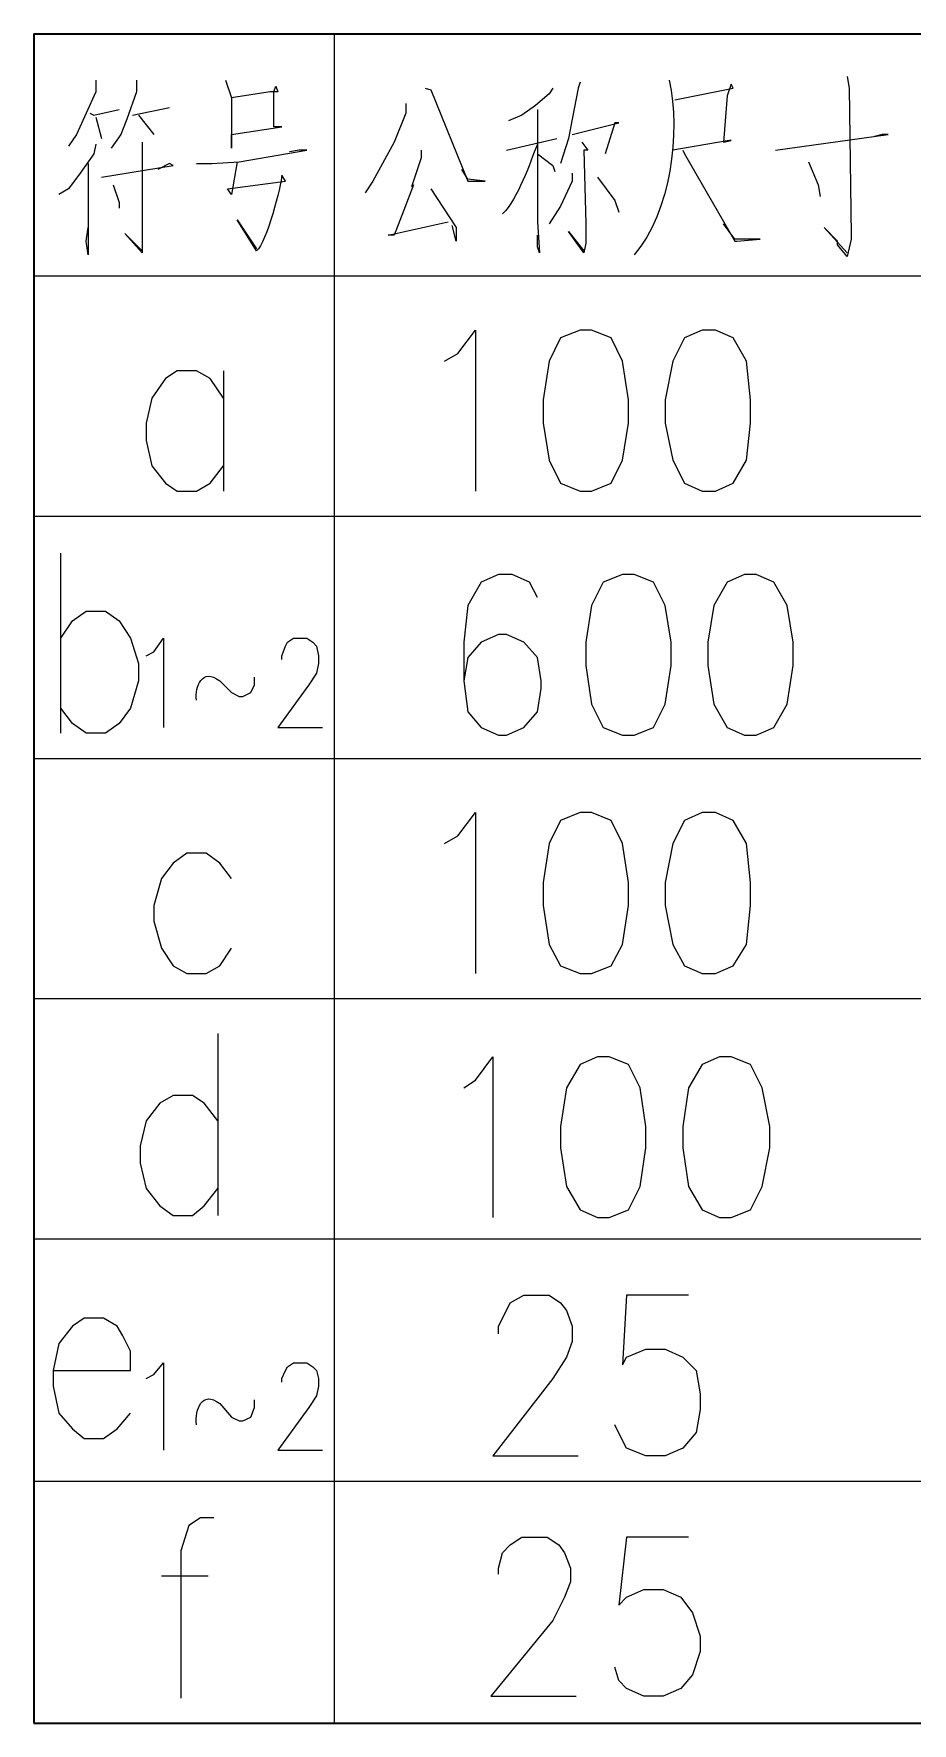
# Model space of a CAD drawing. Header units: millimetres. Extents: x 0 to 1181, y 0 to 1658.
# Drawn here: x 772.2 to 853.8, y 779.4 to 936.3 of the extents above; entities that cross this region are included whole.
import ezdxf

# ---------------------------------------------------------------- set-up
doc = ezdxf.new("R2010")
doc.units = ezdxf.units.MM
doc.layers.add('1', color=7, linetype='Continuous')

msp = doc.modelspace()

# ---------------------------------------------------------------- linework, layer by layer
at = {"layer": '1', "color": 0, "lineweight": 35}
for points in [[(772.2, 936.32), (1108.08, 936.32)], [(772.2, 936.32), (772.2, 779.36)], [(772.2, 779.36), (1108.08, 779.36)]]:
    msp.add_lwpolyline(points, dxfattribs=at)
at = {"layer": '1', "color": 0, "lineweight": 9}
for points in [[(800.1, 936.32), (800.1, 779.36)], [(847.8, 932.36), (847.98, 931.28), (848.16, 917.6), (848.16, 917.24), (847.8, 915.62), (846.9, 916.7), (846.9, 917.06), (845.64, 918.32), (847.8, 915.98)], [(777.96, 932), (777.96, 930.92), (776.16, 926.96), (775.44, 925.88)], [(781.74, 932), (781.74, 930.92), (780.84, 928.4), (780.3, 926.96), (779.4, 925.7)], [(790.02, 932), (790.56, 930.38), (790.56, 925.7), (790.56, 926.96), (795.24, 927.68), (794.52, 927.68), (794.52, 930.92), (794.7, 931.46), (794.88, 930.92), (794.16, 930.92), (790.56, 930.38)], [(808.56, 931.28), (809.1, 931.1), (812.52, 922.64), (814.14, 922.64), (812.52, 922.82), (811.98, 923.72)], [(820.44, 931.28), (820.08, 930.74), (818.82, 929.66), (817.56, 928.76), (816.3, 928.22)], [(822.96, 931.82), (822.78, 931.28), (822.24, 928.4), (821.88, 926.6), (821.16, 924.26)], [(831.78, 930.2), (837.18, 931.28), (837, 931.64), (836.64, 930.56), (836.28, 926.24), (837, 926.42), (836.82, 926.42), (831.6, 925.52)], [(777.42, 928.94), (777.78, 928.76), (780.12, 929.3)], [(781.38, 928.76), (784.8, 929.48)], [(806.76, 929.84), (806.76, 928.94), (805.68, 926.24), (804.6, 924.26), (803.7, 922.64), (802.98, 921.56)], [(819, 929.3), (819, 918.86), (819.18, 915.98), (819, 916.52), (819, 917.6)], [(777.96, 928.58), (778.5, 926.6)], [(781.92, 928.76), (783.36, 926.96)], [(822.24, 926.96), (826.56, 928.04), (826.2, 928.04), (825.3, 925.16)], [(782.28, 926.24), (782.28, 919.4), (782.28, 916.16), (782.28, 915.98), (780.66, 917.78), (782.28, 916.16)], [(816.12, 925.52), (820.8, 926.6)], [(823.14, 926.24), (823.68, 925.52), (823.32, 925.52), (823.5, 918.68), (823.5, 916.88), (823.32, 915.98), (821.88, 917.96), (823.32, 916.16)], [(841.14, 925.52), (851.58, 926.96), (851.04, 926.96), (850.32, 926.78)], [(777.96, 926.06), (777.78, 925.16), (776.52, 923.36), (775.44, 921.92), (774.54, 921.38)], [(787.32, 924.26), (788.76, 924.26), (791.28, 924.44), (797.58, 925.52), (796.86, 925.52), (795.96, 925.34)], [(808.2, 925.52), (808.2, 924.8), (807.3, 922.1), (807.48, 922.28), (806.58, 919.94), (805.68, 917.6), (805.14, 917.6), (810.72, 918.86)], [(819, 925.16), (820.44, 924.08), (820.62, 923.54)], [(832.5, 925.52), (832.68, 925.16), (837.36, 917.06), (837.54, 917.06), (839.7, 917.24), (839.52, 917.24), (837.36, 917.24), (836.28, 918.68)], [(777.24, 924.26), (777.24, 915.8), (777.06, 917.06), (777.24, 918.32)], [(778.5, 923), (785.16, 924.08), (784.8, 924.26), (783.72, 923.72)], [(822.24, 923.36), (822.24, 922.64), (821.16, 920.3), (820.08, 918.68)], [(824.58, 923), (826.2, 920.84), (826.56, 919.76)], [(844.2, 924.44), (845.1, 922.28), (845.28, 921.2)], [(779.58, 922.28), (780.12, 920.66), (780.12, 920.12)], [(809.1, 921.92), (811.44, 918.32), (811.44, 917.06), (811.08, 918.5)], [(772.2, 913.82), (1108.08, 913.82)], [(810.36, 905.9), (811.62, 906.62), (813.24, 908.78), (813.24, 893.84)], [(822.96, 908.78), (821.16, 908.06), (820.08, 905.9), (819.54, 902.3), (819.54, 900.14), (820.08, 896.72), (821.16, 894.56), (822.96, 893.84), (824.04, 893.84), (825.84, 894.56), (826.92, 896.72), (827.46, 900.14), (827.46, 902.3), (826.92, 905.9), (825.84, 908.06), (824.04, 908.78), (822.96, 908.78)], [(834.3, 908.78), (832.68, 908.06), (831.6, 905.9), (830.88, 902.3), (830.88, 900.14), (831.6, 896.72), (832.68, 894.56), (834.3, 893.84), (835.56, 893.84), (837.18, 894.56), (838.44, 896.72), (838.8, 900.14), (838.8, 902.3), (838.44, 905.9), (837.18, 908.06), (835.56, 908.78), (834.3, 908.78)], [(789.84, 902.48), (788.58, 904.28), (787.32, 905), (785.52, 905), (784.44, 904.28), (783.18, 902.48), (782.64, 900.14), (782.64, 898.52), (783.18, 896.18), (784.44, 894.56), (785.52, 893.84), (787.32, 893.84), (788.58, 894.56), (789.84, 896.18)], [(789.84, 905), (789.84, 893.84)], [(772.2, 891.5), (1108.08, 891.5)], [(774.72, 871.34), (774.72, 888.08)], [(819, 883.94), (818.28, 885.38), (816.66, 886.1), (815.4, 886.1), (813.78, 885.38), (812.52, 883.22), (812.16, 879.8), (812.16, 876.2), (812.52, 873.32), (813.78, 871.88), (815.4, 871.16), (816.12, 871.16), (817.74, 871.88), (819, 873.32), (819.36, 875.48), (819.36, 876.2), (819, 878.36), (817.74, 879.8), (816.12, 880.52), (815.4, 880.52), (813.78, 879.8), (812.52, 878.36), (812.16, 876.2)], [(826.92, 886.1), (825.12, 885.38), (824.04, 883.22), (823.5, 879.8), (823.5, 877.64), (824.04, 874.04), (825.12, 871.88), (826.92, 871.16), (828, 871.16), (829.8, 871.88), (830.88, 874.04), (831.42, 877.64), (831.42, 879.8), (830.88, 883.22), (829.8, 885.38), (828, 886.1), (826.92, 886.1)], [(838.26, 886.1), (836.64, 885.38), (835.38, 883.22), (834.84, 879.8), (834.84, 877.64), (835.38, 874.04), (836.64, 871.88), (838.26, 871.16), (839.34, 871.16), (840.96, 871.88), (842.22, 874.04), (842.76, 877.64), (842.76, 879.8), (842.22, 883.22), (840.96, 885.38), (839.34, 886.1), (838.26, 886.1)], [(774.72, 880.16), (775.8, 881.78), (777.06, 882.68), (778.86, 882.68), (780.12, 881.78), (781.2, 880.16), (781.92, 877.82), (781.92, 876.2), (781.2, 873.68), (780.12, 872.24), (778.86, 871.34), (777.06, 871.34), (775.8, 872.24), (774.72, 873.68)], [(782.64, 878.54), (783.36, 878.9), (784.26, 880.16), (784.26, 871.88)], [(795.24, 878.18), (795.24, 878.54), (795.6, 879.44), (795.78, 879.8), (796.32, 880.16), (797.58, 880.16), (798.12, 879.8), (798.48, 879.44), (798.66, 878.54), (798.66, 877.82), (798.48, 876.92), (797.76, 875.84), (794.88, 871.88), (799.02, 871.88)], [(772.2, 869), (1108.08, 869)], [(810.36, 861.08), (811.62, 861.8), (813.24, 863.96), (813.24, 849.02)], [(822.96, 863.96), (821.16, 863.24), (820.08, 861.08), (819.54, 857.48), (819.54, 855.32), (820.08, 851.72), (821.16, 849.74), (822.96, 849.02), (824.04, 849.02), (825.84, 849.74), (826.92, 851.72), (827.46, 855.32), (827.46, 857.48), (826.92, 861.08), (825.84, 863.24), (824.04, 863.96), (822.96, 863.96)], [(834.3, 863.96), (832.68, 863.24), (831.6, 861.08), (830.88, 857.48), (830.88, 855.32), (831.6, 851.72), (832.68, 849.74), (834.3, 849.02), (835.56, 849.02), (837.18, 849.74), (838.44, 851.72), (838.8, 855.32), (838.8, 857.48), (838.44, 861.08), (837.18, 863.24), (835.56, 863.96), (834.3, 863.96)], [(790.56, 857.84), (789.48, 859.28), (788.22, 860.18), (786.42, 860.18), (785.16, 859.28), (784.08, 857.84), (783.36, 855.32), (783.36, 853.88), (784.08, 851.36), (785.16, 849.74), (786.42, 849.02), (788.22, 849.02), (789.48, 849.74), (790.56, 851.36)], [(772.2, 846.68), (1108.08, 846.68)], [(789.3, 843.44), (789.3, 826.52)], [(812.16, 838.4), (813.24, 839.12), (814.86, 841.28), (814.86, 826.34)], [(824.58, 841.28), (822.96, 840.56), (821.7, 838.4), (821.16, 834.8), (821.16, 832.82), (821.7, 829.22), (822.96, 827.06), (824.58, 826.34), (825.66, 826.34), (827.46, 827.06), (828.54, 829.22), (829.08, 832.82), (829.08, 834.8), (828.54, 838.4), (827.46, 840.56), (825.66, 841.28), (824.58, 841.28)], [(835.92, 841.28), (834.3, 840.56), (833.04, 838.4), (832.5, 834.8), (832.5, 832.82), (833.04, 829.22), (834.3, 827.06), (835.92, 826.34), (837, 826.34), (838.8, 827.06), (839.88, 829.22), (840.6, 832.82), (840.6, 834.8), (839.88, 838.4), (838.8, 840.56), (837, 841.28), (835.92, 841.28)], [(789.3, 835.34), (788.04, 836.96), (786.96, 837.68), (785.16, 837.68), (783.9, 836.96), (782.64, 835.34), (782.1, 833), (782.1, 831.38), (782.64, 829.04), (783.9, 827.42), (785.16, 826.52), (786.96, 826.52), (788.04, 827.42), (789.3, 829.04)], [(772.2, 824.36), (1108.08, 824.36)], [(815.4, 815.54), (815.4, 816.26), (816.12, 817.7), (816.48, 818.42), (817.74, 819.14), (820.08, 819.14), (821.16, 818.42), (821.7, 817.7), (822.24, 816.26), (822.24, 814.82), (821.7, 813.38), (820.44, 811.4), (814.86, 804.2), (822.78, 804.2)], [(833.04, 819.14), (827.28, 819.14), (826.92, 812.66), (827.28, 813.38), (829.08, 814.1), (830.88, 814.1), (832.5, 813.38), (833.76, 812.12), (834.12, 809.96), (834.12, 808.52), (833.76, 806.36), (832.5, 804.92), (830.88, 804.2), (829.08, 804.2), (827.28, 804.92), (826.92, 805.64), (826.2, 807.08)], [(774, 812.12), (781.2, 812.12), (781.2, 813.92), (780.48, 815.36), (779.94, 816.26), (778.68, 816.98), (776.88, 816.98), (775.8, 816.26), (774.54, 814.64), (774, 812.12), (774, 810.68), (774.54, 808.16), (775.8, 806.72), (776.88, 805.82), (778.68, 805.82), (779.94, 806.72), (781.2, 808.16)], [(782.64, 811.4), (783.36, 811.76), (784.26, 812.84), (784.26, 804.74)], [(795.24, 811.04), (795.24, 811.4), (795.6, 812.12), (795.78, 812.48), (796.32, 812.84), (797.58, 812.84), (798.12, 812.48), (798.48, 812.12), (798.66, 811.4), (798.66, 810.68), (798.48, 809.78), (797.76, 808.7), (794.88, 804.74), (799.02, 804.74)], [(772.2, 801.86), (1108.08, 801.86)], [(788.94, 798.44), (787.68, 798.44), (786.6, 797.72), (785.88, 795.38), (785.88, 781.7)], [(815.4, 793.22), (815.4, 793.76), (815.76, 795.2), (816.48, 795.92), (817.56, 796.64), (819.9, 796.64), (820.98, 795.92), (821.52, 795.2), (822.06, 793.76), (822.06, 792.5), (821.52, 791.06), (820.44, 788.9), (814.68, 781.88), (822.6, 781.88)], [(833.04, 796.64), (827.28, 796.64), (826.56, 790.34), (827.28, 791.06), (828.9, 791.78), (830.7, 791.78), (832.32, 791.06), (833.4, 789.62), (834.12, 787.46), (834.12, 786.02), (833.4, 783.86), (832.32, 782.6), (830.7, 781.88), (828.9, 781.88), (827.28, 782.6), (826.56, 783.32), (826.2, 784.58)], [(784.08, 793.04), (788.4, 793.04)]]:
    msp.add_lwpolyline(points, dxfattribs=at)
for points in [[(831.24, 932), (832.32, 927.14), (831.42, 919.76), (828, 915.8)], [(819, 926.06), (818.28, 924.26), (817.2, 921.02), (815.76, 919.58)]]:
    msp.add_open_spline(points, degree=3, dxfattribs=at)
for points in [[(791.1, 924.44), (791.1, 924.44), (790.56, 921.38), (790.56, 921.38), (790.56, 921.38), (790.2, 921.92), (790.2, 921.92), (790.2, 921.92), (795.6, 922.64), (795.6, 922.64), (795.6, 922.64), (795.24, 923.18), (795.24, 923.18), (795.24, 922.28), (793.8, 916.88), (792.9, 916.16), (792.9, 916.16), (791.1, 919.04), (791.1, 919.04), (791.1, 919.04), (792.9, 916.34), (792.9, 916.34)], [(787.32, 874.4), (787.14, 875.66), (787.86, 877.46), (789.48, 876.2), (789.48, 876.2), (790.56, 875.12), (790.56, 875.12), (790.56, 875.12), (791.28, 874.76), (791.28, 874.76), (791.28, 874.76), (791.64, 874.76), (791.64, 874.76), (791.64, 874.76), (792.36, 875.12), (792.36, 875.12), (792.36, 875.12), (792.72, 875.84), (792.72, 875.84), (792.72, 875.84), (792.72, 876.56), (792.72, 876.56)], [(787.32, 807.08), (787.14, 808.52), (787.86, 810.32), (789.48, 809.06), (789.48, 809.06), (790.56, 807.8), (790.56, 807.8), (790.56, 807.8), (791.28, 807.44), (791.28, 807.44), (791.28, 807.44), (791.64, 807.44), (791.64, 807.44), (791.64, 807.44), (792.36, 807.8), (792.36, 807.8), (792.36, 807.8), (792.72, 808.7), (792.72, 808.7), (792.72, 808.7), (792.72, 809.42), (792.72, 809.42)]]:
    msp.add_open_spline(points, degree=3, knots=[0, 0, 0, 0, 1, 1, 1, 2, 2, 2, 3, 3, 3, 4, 4, 4, 5, 5, 5, 6, 6, 6, 7, 7, 7, 7], dxfattribs=at)

doc.saveas('drawing.dxf')
